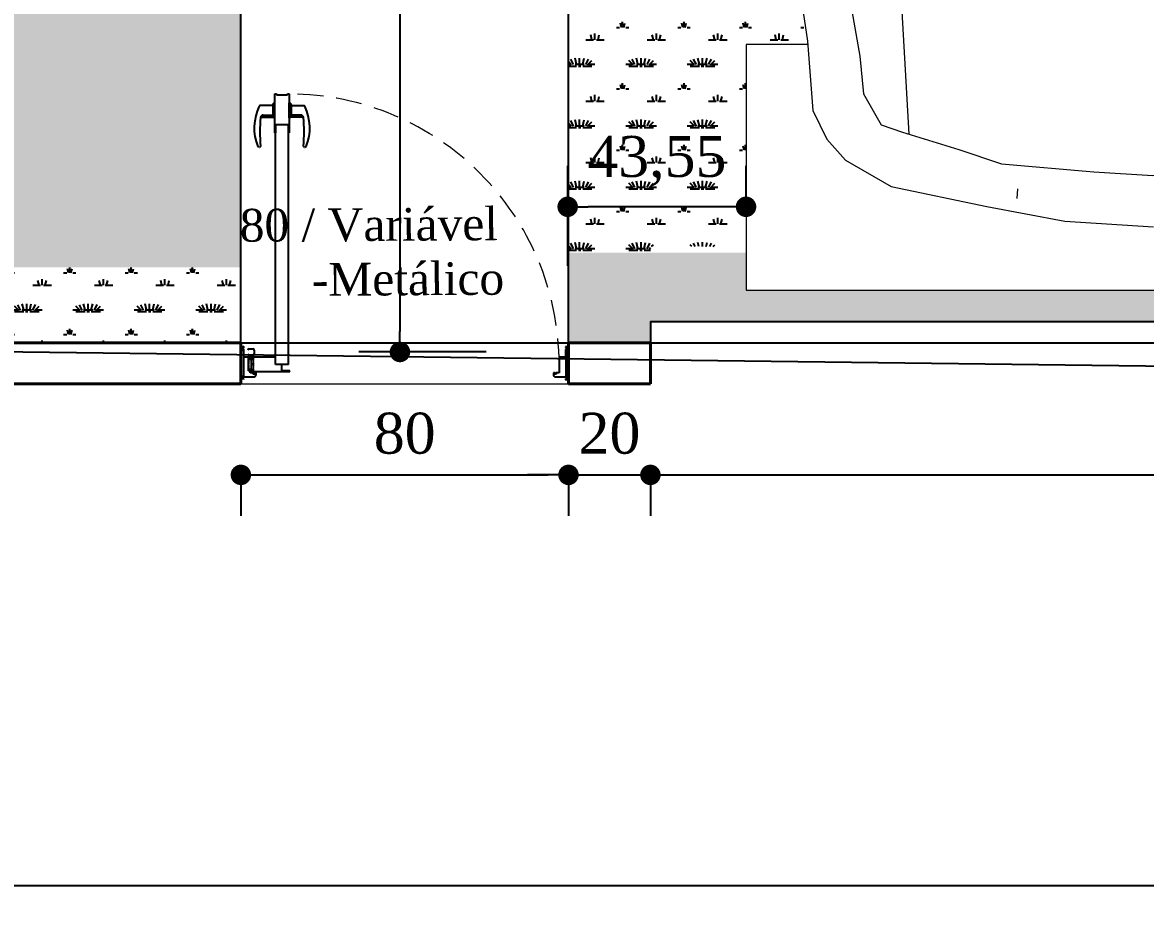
# Model space of a CAD drawing. Header units: centimetres. Extents: x -48696 to 156237, y -5617 to 29024.
# Drawn here: x -45580.6 to -45306.3, y 9700.1 to 9921.1 of the extents above; entities that cross this region are included whole.
import ezdxf

# ---------------------------------------------------------------- set-up
doc = ezdxf.new("R2010")
doc.units = ezdxf.units.CM
doc.linetypes.add('HIDDEN', pattern=[9.525, 6.35, -3.175])
for name, color, linetype in [('ACESSORIOS', 2, 'Continuous'), ('PN010', 1, 'Continuous'), ('Portas-Cotas', 2, 'Continuous')]:
    doc.layers.add(name, color=color, linetype=linetype)
for name, color, linetype, lineweight in [('Parede Corte', 4, 'Continuous', 40), ('Pisos Externos', 15, 'Continuous', 9), ('Portas - Janelas', 2, 'Continuous', 20), ('Projeção Portas', 55, 'HIDDEN', 5), ('Vaga', 184, 'Continuous', 13)]:
    doc.layers.add(name, color=color, linetype=linetype, lineweight=lineweight)
doc.styles.add('Valéria', font='romantic.ttf', dxfattribs={"height": 10})
doc.dimstyles.new('Cota - 50', dxfattribs={"dimtxt": 10, "dimasz": 5, "dimexe": 10, "dimexo": 20, "dimgap": 5, "dimtad": 1, "dimtxsty": 'Valéria', "dimblk": 'DOT', "dimcen": 0, "dimclrd": 12, "dimclre": 12, "dimclrt": 2, "dimazin": 2, "dimtfac": 1, "dimtix": 1, "dimtmove": 0, "dimatfit": 3, "dimldrblk": 'DOT', "dimfxl": 1, "dimarcsym": 0})
pattern_1 = [(360, (-29082.517, -1474.616), (15, 15), [2.25, -0.45, 0.6, -0.45, 2.25, -9]), (360, (-29083.267, -1474.166), (15, 15), [1.5, -1.125, 2.25, -1.125, 1.5, -7.5]), (360, (-29078.017, -1468.166), (15, 15), [1.875, -0.75, 1.875, -10.5]), (360, (-29085.517, -1465.166), (15, 15), [0.75, -1.5, 0.75, -12]), (90, (-29084.017, -1465.166), (-15, 15), [1.35, -13.65]), (90, (-29079.517, -1474.166), (-15, 15), [1.5, -13.5]), (90, (-29075.767, -1468.166), (-15, 15), [1.5, -13.5]), (45, (-29077.567, -1474.316), (9e-15, 15), [1.5, -19.713203]), (135, (-29081.467, -1474.316), (-15, 9e-15), [1.5, -19.713203]), (63.43495, (-29078.0166, -1474.241), (8e-10, 15), [1.5, -32.04102]), (75.963757, (-29078.7666, -1474.166), (5e-10, 15), [1.5, -60.346584]), (75.963757, (-29075.0166, -1468.166), (5e-10, 15), [1.2, -60.646584]), (75.963757, (-29083.7166, -1465.166), (5e-10, 15), [1.05, -60.796584]), (104.036243, (-29080.2666, -1474.166), (-5e-10, 15), [1.5, -60.346584]), (104.036243, (-29076.5166, -1468.166), (-5e-10, 15), [1.2, -60.646584]), (104.036243, (-29084.3166, -1465.166), (-5e-10, 15), [1.05, -60.796584]), (116.56505, (-29081.0166, -1474.241), (-6e-09, 15), [1.5, -32.041002])]

# ---------------------------------------------------------------- blocks, each defined once
blk = doc.blocks.new('Audi A4 Cab dessus')
at = {"color": 0, "linetype": 'Continuous', "flags": 128}
for points in [[(0.841, -0.23), (0.8417, 0.7715), (0.838, 1.7799), (0.8336, 1.8519), (0.8155, 1.9203), (0.7966, 2.0469), (0.7841, 2.2046), (0.7524, 2.2693), (0.7105, 2.3167), (0.6068, 2.377), (0.3901, 2.4221), (0.2129, 2.4556), (0.0121, 2.4683)], [(0.3203, 2.3816), (0.3217, 2.404)], [(0.7584, -0.2673), (0.7669, 0.7224), (0.7321, 1.3788), (0.7164, 1.7697), (0.7075, 1.9136), (0.6778, 2.0813), (0.6697, 2.1669), (0.6293, 2.2367), (0.5811, 2.2532), (0.4536, 2.2926), (0.3571, 2.3256), (0.1476, 2.3432), (0.0137, 2.3517), (-0.1303, 2.3428), (-0.3375, 2.3245), (-0.4383, 2.2905), (-0.5613, 2.2579), (-0.6073, 2.2384), (-0.6562, 2.1743), (-0.6618, 2.085), (-0.6903, 1.9165)], [(0.5992, 1.6874), (0.5666, 2.2577)]]:
    blk.add_lwpolyline(points, dxfattribs=at)
blk = doc.blocks.new('_Dot')
at = {"color": 0, "linetype": 'ByBlock', "lineweight": -2}
blk.add_line((-0.5, 0), (-1, 0), dxfattribs=at)
at = {"color": 0, "linetype": 'ByBlock', "const_width": 0.5}
blk.add_lwpolyline([(-0.25, 0, 1), (0.25, 0, 1)], format="xyb", close=True, dxfattribs=at)
blk = doc.blocks.new('*D1686')
at = {"color": 12, "lineweight": -2, "transparency": 16777216}
for p, q in [((-45756.63, 9812.75), (-45756.63, 9700.14)), ((-43725.63, 9812.75), (-43725.63, 9700.14)), ((-45751.63, 9710.14), (-43730.63, 9710.14))]:
    blk.add_line(p, q, dxfattribs=at)
at = {"layer": 'Defpoints', "color": 0, "transparency": 16777216}
for p in [(-45756.63, 9832.75), (-43725.63, 9832.75), (-43725.63, 9710.14)]:
    blk.add_point(p, dxfattribs=at)
at = {"color": 12, "lineweight": -2, "transparency": 16777216, "xscale": 5, "yscale": 5, "zscale": 5, "rotation": 180}
blk.add_blockref('_Dot', (-45756.63, 9710.14), dxfattribs=at)
at = {"color": 12, "lineweight": -2, "transparency": 16777216, "xscale": 5, "yscale": 5, "zscale": 5}
blk.add_blockref('_Dot', (-43725.63, 9710.14), dxfattribs=at)
at = {"color": 2, "transparency": 16777216, "insert": (-44741.13, 9720.25), "char_height": 10, "attachment_point": 5, "style": 'Valéria'}
blk.add_mtext('2031', dxfattribs=at)
blk = doc.blocks.new('*D1763')
at = {"color": 12, "lineweight": -2, "transparency": 16777216}
for p, q in [((-45527.22, 9812.78), (-45527.22, 9800.51)), ((-45447.22, 9812.81), (-45447.22, 9800.51)), ((-45522.22, 9810.51), (-45452.22, 9810.51))]:
    blk.add_line(p, q, dxfattribs=at)
at = {"layer": 'Defpoints', "color": 0, "transparency": 16777216}
for p in [(-45527.22, 9832.78), (-45447.22, 9832.81), (-45447.22, 9810.51)]:
    blk.add_point(p, dxfattribs=at)
at = {"color": 12, "lineweight": -2, "transparency": 16777216, "xscale": 5, "yscale": 5, "zscale": 5, "rotation": 180}
blk.add_blockref('_Dot', (-45527.22, 9810.51), dxfattribs=at)
at = {"color": 12, "lineweight": -2, "transparency": 16777216, "xscale": 5, "yscale": 5, "zscale": 5}
blk.add_blockref('_Dot', (-45447.22, 9810.51), dxfattribs=at)
at = {"color": 2, "transparency": 16777216, "insert": (-45487.22, 9820.62), "char_height": 10, "attachment_point": 5, "style": 'Valéria'}
blk.add_mtext('80', dxfattribs=at)
blk = doc.blocks.new('*D1764')
at = {"color": 12, "lineweight": -2, "transparency": 16777216}
for p, q in [((-45447.22, 9812.81), (-45447.22, 9800.51)), ((-45427.22, 9812.8), (-45427.22, 9800.51)), ((-45452.22, 9810.51), (-45457.22, 9810.51)), ((-45447.22, 9810.51), (-45427.22, 9810.51)), ((-45422.22, 9810.51), (-45417.22, 9810.51))]:
    blk.add_line(p, q, dxfattribs=at)
at = {"layer": 'Defpoints', "color": 0, "transparency": 16777216}
for p in [(-45447.22, 9832.81), (-45427.22, 9832.8), (-45427.22, 9810.51)]:
    blk.add_point(p, dxfattribs=at)
at = {"color": 12, "lineweight": -2, "transparency": 16777216, "xscale": 5, "yscale": 5, "zscale": 5}
blk.add_blockref('_Dot', (-45447.22, 9810.51), dxfattribs=at)
at = {"color": 12, "lineweight": -2, "transparency": 16777216, "xscale": 5, "yscale": 5, "zscale": 5, "rotation": 180}
blk.add_blockref('_Dot', (-45427.22, 9810.51), dxfattribs=at)
at = {"color": 2, "transparency": 16777216, "insert": (-45437.22, 9820.62), "char_height": 10, "attachment_point": 5, "style": 'Valéria'}
blk.add_mtext('20', dxfattribs=at)
blk = doc.blocks.new('*D1765')
at = {"color": 12, "lineweight": -2, "transparency": 16777216}
for p, q in [((-45427.22, 9812.8), (-45427.22, 9800.51)), ((-44967.22, 9812.9), (-44967.22, 9800.51)), ((-45422.22, 9810.51), (-44972.22, 9810.51))]:
    blk.add_line(p, q, dxfattribs=at)
at = {"layer": 'Defpoints', "color": 0, "transparency": 16777216}
for p in [(-45427.22, 9832.8), (-44967.22, 9832.9), (-44967.22, 9810.51)]:
    blk.add_point(p, dxfattribs=at)
at = {"color": 12, "lineweight": -2, "transparency": 16777216, "xscale": 5, "yscale": 5, "zscale": 5, "rotation": 180}
blk.add_blockref('_Dot', (-45427.22, 9810.51), dxfattribs=at)
at = {"color": 12, "lineweight": -2, "transparency": 16777216, "xscale": 5, "yscale": 5, "zscale": 5}
blk.add_blockref('_Dot', (-44967.22, 9810.51), dxfattribs=at)
at = {"color": 2, "transparency": 16777216, "insert": (-45197.22, 9820.66), "char_height": 10, "attachment_point": 5, "style": 'Valéria'}
blk.add_mtext('460', dxfattribs=at)
blk = doc.blocks.new('*D1884')
at = {"color": 12, "lineweight": -2, "transparency": 16777216}
for p, q in [((-45447.42, 9861.59), (-45447.42, 9886.02)), ((-45403.87, 9875.66), (-45403.87, 9886.02)), ((-45408.87, 9876.02), (-45442.42, 9876.02))]:
    blk.add_line(p, q, dxfattribs=at)
at = {"layer": 'Defpoints', "color": 0, "transparency": 16777216}
for p in [(-45447.42, 9876.02), (-45403.87, 9855.66), (-45447.42, 9841.59)]:
    blk.add_point(p, dxfattribs=at)
at = {"color": 12, "lineweight": -2, "transparency": 16777216, "xscale": 5, "yscale": 5, "zscale": 5, "rotation": 180}
blk.add_blockref('_Dot', (-45447.42, 9876.02), dxfattribs=at)
at = {"color": 12, "lineweight": -2, "transparency": 16777216, "xscale": 5, "yscale": 5, "zscale": 5}
blk.add_blockref('_Dot', (-45403.87, 9876.02), dxfattribs=at)
at = {"color": 2, "transparency": 16777216, "insert": (-45425.64, 9887.16), "char_height": 10, "attachment_point": 5, "style": 'Valéria'}
blk.add_mtext('43,55', dxfattribs=at)
blk = doc.blocks.new('*D1885')
at = {"color": 12, "lineweight": -2, "transparency": 16777216}
for p, q in [((-45423.58, 10116.08), (-45498.38, 10116.08)), ((-45488.38, 10111.08), (-45488.38, 9845.54)), ((-45467.32, 9840.54), (-45498.38, 9840.54))]:
    blk.add_line(p, q, dxfattribs=at)
at = {"layer": 'Defpoints', "color": 0, "transparency": 16777216}
for p in [(-45403.58, 10116.08), (-45488.38, 9840.54), (-45447.32, 9840.54)]:
    blk.add_point(p, dxfattribs=at)
at = {"color": 12, "lineweight": -2, "transparency": 16777216, "xscale": 5, "yscale": 5, "zscale": 5}
for p, rotation in [((-45488.38, 10116.08), 90), ((-45488.38, 9840.54), 270)]:
    blk.add_blockref('_Dot', p, dxfattribs=dict(at, rotation=rotation))
at = {"color": 2, "transparency": 16777216, "insert": (-45499.53, 9978.31), "char_height": 10, "attachment_point": 5, "rotation": 90, "style": 'Valéria'}
blk.add_mtext('275,53', dxfattribs=at)

msp = doc.modelspace()

# ---------------------------------------------------------------- hatches: boundary and pattern name
h = msp.add_hatch()
h.set_pattern_fill('GRASS2', color=74, scale=15, pattern_type=2)
h.set_pattern_definition(pattern_1)
edge = h.paths.add_edge_path()
edge.add_line((-45483.54721, 10116.1397), (-45752.28468, 10116.29644))
edge.add_line((-45752.28468, 10116.29644), (-45752.43348, 9861.1637))
edge.add_line((-45752.43348, 9861.1637), (-45527.17507, 9861.24207))
edge.add_line((-45527.17507, 9861.24207), (-45527.17507, 10029.21786))
edge.add_line((-45527.17507, 10029.21786), (-45483.54413, 10116.1397))
h = msp.add_hatch()
h.set_pattern_fill('GRASS2', color=74, scale=15, pattern_type=2)
h.set_pattern_definition(pattern_1)
h.paths.add_polyline_path([(-45403.57639, 10116.07556), (-45447.17507, 10029.21786), (-45447.17507, 9861.24207), (-45427.17509, 9861.24207), (-45427.17509, 9866.33305), (-45403.86635, 9866.33305), (-45403.86635, 9915.66385), (-45388.82667, 9915.66385), (-45390.25963, 9925.66385), (-45403.86635, 9925.66385), (-45403.86635, 9985.66385), (-45393.50787, 9985.66385), (-45393.54316, 9995.29355), (-45403.86635, 9995.29355), (-45403.86635, 10055.29355), (-45393.76313, 10055.33057), (-45393.76313, 10065.29355), (-45403.52436, 10065.29355)])
h = msp.add_hatch()
h.set_pattern_fill('GRASS2', color=74, scale=15, pattern_type=2)
h.set_pattern_definition(pattern_1)
h.paths.add_polyline_path([(-45427.2276, 9864.84152), (-45403.69673, 9864.84152), (-45403.69673, 9847.90425), (-45427.2276, 9847.90425)])
h.paths.add_polyline_path([(-45447.20962, 9842.81327), (-45427.2276, 9842.81327), (-45427.2276, 9864.84152), (-45447.20962, 9864.84152)])
h.paths.add_polyline_path([(-45403.69673, 9847.90425), (-44971.28386, 9847.90425), (-44971.28386, 9855.66385), (-45403.69673, 9855.66385)])
h.paths.add_polyline_path([(-44971.28386, 9847.90425), (-44957.17268, 9847.90425), (-44957.17268, 9865.22034), (-44971.28386, 9865.22034)])
h = msp.add_hatch()
h.set_pattern_fill('GRASS2', color=74, scale=15, pattern_type=2)
h.set_pattern_definition(pattern_1)
h.paths.add_polyline_path([(-45527.20962, 9842.81327), (-45752.43219, 9842.81327), (-45752.43219, 9863.37175), (-45527.20962, 9863.37175)])

# ---------------------------------------------------------------- linework, layer by layer
for p, q in [((-45527.20962, 9842.81327), (-45527.20962, 10010.78907)), ((-45447.20962, 9842.81327), (-45447.20962, 10010.78907)), ((-44967.21533, 9832.89636), (-45762.44423, 9842.73491))]:
    msp.add_line(p, q)
at = {"color": 1}
for p, q in [((-45518.93547, 9894.13229), (-45518.93547, 9903.59229)), ((-45518.93547, 9903.59229), (-45518.54261, 9903.59229)), ((-45518.54261, 9903.59229), (-45518.54261, 9903.39229)), ((-45518.54261, 9903.39229), (-45518.17547, 9903.39229)), ((-45518.17547, 9903.39229), (-45518.14547, 9903.36229)), ((-45518.14547, 9903.36229), (-45518.11547, 9903.39229)), ((-45518.11547, 9903.39229), (-45518.08547, 9903.36229)), ((-45518.08547, 9903.36229), (-45518.05547, 9903.39229)), ((-45518.05547, 9903.39229), (-45518.02547, 9903.36229)), ((-45518.02547, 9903.36229), (-45517.99547, 9903.39229)), ((-45517.99547, 9903.39229), (-45517.96547, 9903.36229)), ((-45517.96547, 9903.36229), (-45517.93547, 9903.39229)), ((-45517.93547, 9903.39229), (-45517.90547, 9903.36229)), ((-45517.90547, 9903.36229), (-45517.87547, 9903.39229)), ((-45517.87547, 9903.39229), (-45517.84547, 9903.36229)), ((-45517.84547, 9903.36229), (-45517.81547, 9903.39229)), ((-45517.81547, 9903.39229), (-45517.78547, 9903.36229)), ((-45517.78547, 9903.36229), (-45517.75547, 9903.39229)), ((-45517.75547, 9903.39229), (-45517.72547, 9903.36229)), ((-45517.72547, 9903.36229), (-45517.69547, 9903.39229)), ((-45517.69547, 9903.39229), (-45517.66547, 9903.36229)), ((-45517.66547, 9903.36229), (-45517.63547, 9903.39229)), ((-45517.63547, 9903.39229), (-45517.60547, 9903.36229)), ((-45517.60547, 9903.36229), (-45517.57547, 9903.39229)), ((-45517.57547, 9903.39229), (-45517.54547, 9903.36229)), ((-45517.54547, 9903.36229), (-45517.51547, 9903.39229)), ((-45517.51547, 9903.39229), (-45517.48547, 9903.36229)), ((-45517.48547, 9903.36229), (-45517.45547, 9903.39229)), ((-45517.45547, 9903.39229), (-45516.91547, 9903.39229)), ((-45516.91547, 9903.39229), (-45516.88547, 9903.36229)), ((-45516.88547, 9903.36229), (-45516.85547, 9903.39229)), ((-45516.85547, 9903.39229), (-45516.82547, 9903.36229)), ((-45516.82547, 9903.36229), (-45516.79547, 9903.39229)), ((-45516.79547, 9903.39229), (-45516.76547, 9903.36229)), ((-45516.76547, 9903.36229), (-45516.73547, 9903.39229)), ((-45516.73547, 9903.39229), (-45516.70547, 9903.36229)), ((-45516.70547, 9903.36229), (-45516.67547, 9903.39229)), ((-45516.67547, 9903.39229), (-45516.64547, 9903.36229)), ((-45516.64547, 9903.36229), (-45516.61547, 9903.39229)), ((-45516.61547, 9903.39229), (-45516.58547, 9903.36229)), ((-45516.58547, 9903.36229), (-45516.55547, 9903.39229)), ((-45516.55547, 9903.39229), (-45516.52547, 9903.36229)), ((-45516.52547, 9903.36229), (-45516.49547, 9903.39229)), ((-45516.49547, 9903.39229), (-45516.46547, 9903.36229)), ((-45516.46547, 9903.36229), (-45516.43547, 9903.39229)), ((-45516.43547, 9903.39229), (-45516.40547, 9903.36229)), ((-45516.40547, 9903.36229), (-45516.37547, 9903.39229)), ((-45516.37547, 9903.39229), (-45516.34547, 9903.36229)), ((-45516.34547, 9903.36229), (-45516.31547, 9903.39229)), ((-45516.31547, 9903.39229), (-45516.28547, 9903.36229)), ((-45516.28547, 9903.36229), (-45516.25547, 9903.39229)), ((-45516.25547, 9903.39229), (-45516.22547, 9903.36229)), ((-45516.22547, 9903.36229), (-45516.19547, 9903.39229)), ((-45516.19547, 9903.39229), (-45515.82833, 9903.39229)), ((-45515.82833, 9903.39229), (-45515.82833, 9903.59229)), ((-45515.82833, 9903.59229), (-45515.43547, 9903.59229)), ((-45515.43547, 9903.59229), (-45515.43547, 9894.13229)), ((-45519.43547, 9900.74229), (-45522.50323, 9900.74229)), ((-45519.43547, 9900.99229), (-45519.43547, 9898.44229)), ((-45519.32547, 9901.09229), (-45519.33547, 9901.09229)), ((-45518.93547, 9897.78229), (-45518.93547, 9901.40229)), ((-45515.43547, 9897.78229), (-45515.43547, 9901.40229)), ((-45514.93547, 9900.99229), (-45514.93547, 9898.44229)), ((-45514.93547, 9900.74229), (-45511.86771, 9900.74229)), ((-45521.77041, 9898.44229), (-45519.43547, 9898.44229)), ((-45519.43547, 9898.44229), (-45519.43547, 9898.19229)), ((-45519.33547, 9898.09229), (-45519.32547, 9898.09229)), ((-45512.60053, 9898.44229), (-45514.93547, 9898.44229)), ((-45514.93547, 9898.44229), (-45514.93547, 9898.19229)), ((-45515.58547, 9896.08229), (-45518.78547, 9896.08229)), ((-45518.78547, 9896.08229), (-45518.78547, 9894.13229)), ((-45518.77693, 9837.5125), (-45518.77693, 9896.08229)), ((-45515.59547, 9837.5125), (-45515.59547, 9896.08229)), ((-45515.58547, 9894.13229), (-45515.58547, 9896.08229)), ((-45518.78547, 9894.13229), (-45518.93547, 9894.13229)), ((-45515.43547, 9894.13229), (-45515.58547, 9894.13229)), ((-45527.21547, 9841.7925), (-45527.21547, 9840.5625)), ((-45526.51547, 9841.7925), (-45527.21547, 9841.7925)), ((-45527.16547, 9840.5125), (-45527.11547, 9840.5125)), ((-45527.11547, 9840.5125), (-45527.11548, 9840.5125)), ((-45527.06547, 9841.5925), (-45527.06548, 9841.5925)), ((-45527.06548, 9841.1925), (-45527.06547, 9841.1925)), ((-45527.06548, 9840.5625), (-45527.06547, 9840.5625)), ((-45527.06547, 9841.1925), (-45527.06547, 9841.5925)), ((-45527.06547, 9840.5625), (-45527.06547, 9840.9925)), ((-45527.06547, 9840.9925), (-45526.66547, 9840.9925)), ((-45527.01548, 9841.6425), (-45527.01547, 9841.6425)), ((-45527.01547, 9841.1425), (-45527.01548, 9841.1425)), ((-45527.01547, 9841.6425), (-45526.60207, 9841.6425)), ((-45526.60207, 9841.1425), (-45527.01547, 9841.1425)), ((-45526.66547, 9840.9925), (-45526.66548, 9840.9925)), ((-45526.61548, 9840.9425), (-45526.61547, 9840.9425)), ((-45526.61547, 9840.9425), (-45526.61547, 9834.5925)), ((-45526.60207, 9841.6425), (-45526.55207, 9841.5925)), ((-45526.55207, 9841.1925), (-45526.60207, 9841.1425)), ((-45526.55207, 9841.5925), (-45526.46547, 9841.6425)), ((-45526.46547, 9841.1425), (-45526.55207, 9841.1925)), ((-45526.46547, 9841.7425), (-45526.46548, 9841.7425)), ((-45526.46547, 9841.6425), (-45526.46547, 9841.7425)), ((-45526.46547, 9839.2625), (-45526.46547, 9841.1425)), ((-45525.20547, 9841.28879, 19), (-45524.30547, 9841.28879, 19)), ((-45525.09047, 9839.78879, 19), (-45525.20547, 9839.78879, 19)), ((-45524.30547, 9839.78879, 19), (-45524.42047, 9839.78879, 19)), ((-45524.00547, 9840.98879, 19), (-45524.00547, 9840.08879, 19)), ((-45447.96549, 9841.7925), (-45447.96549, 9841.6425)), ((-45447.21549, 9841.7925), (-45447.96549, 9841.7925)), ((-45447.96549, 9841.6425), (-45447.87889, 9841.5925)), ((-45447.87889, 9841.1925), (-45447.96549, 9841.1425)), ((-45447.96549, 9841.1425), (-45447.96549, 9839.2625)), ((-45447.87889, 9841.5925), (-45447.82889, 9841.6425)), ((-45447.82889, 9841.1425), (-45447.87889, 9841.1925)), ((-45447.82889, 9841.6425), (-45447.41549, 9841.6425)), ((-45447.41549, 9841.1425), (-45447.82889, 9841.1425)), ((-45447.81549, 9834.5925), (-45447.81547, 9840.9925)), ((-45447.81547, 9840.9925), (-45447.36549, 9840.9925)), ((-45447.36548, 9841.5925), (-45447.36549, 9841.1925)), ((-45447.36549, 9840.9925), (-45447.36549, 9840.5425)), ((-45447.31549, 9840.4925), (-45447.26549, 9840.4925)), ((-45524.91547, 9839.2625), (-45526.46547, 9839.2625)), ((-45525.35547, 9838.4725), (-45525.32547, 9838.5025)), ((-45525.32547, 9838.4425), (-45525.35547, 9838.4725)), ((-45525.35547, 9838.4125), (-45525.32547, 9838.4425)), ((-45525.32547, 9838.3825), (-45525.35547, 9838.4125)), ((-45525.35547, 9838.3525), (-45525.32547, 9838.3825)), ((-45525.32547, 9838.3225), (-45525.35547, 9838.3525)), ((-45525.35547, 9838.2925), (-45525.32547, 9838.3225)), ((-45525.32547, 9838.2625), (-45525.35547, 9838.2925)), ((-45525.35547, 9838.2325), (-45525.32547, 9838.2625)), ((-45525.32547, 9838.2025), (-45525.35547, 9838.2325)), ((-45525.35547, 9838.1725), (-45525.32547, 9838.2025)), ((-45525.32547, 9838.1425), (-45525.35547, 9838.1725)), ((-45525.35547, 9838.1125), (-45525.32547, 9838.1425)), ((-45525.32547, 9838.0825), (-45525.35547, 9838.1125)), ((-45525.35547, 9838.0525), (-45525.32547, 9838.0825)), ((-45525.32547, 9838.0225), (-45525.35547, 9838.0525)), ((-45525.35547, 9837.9925), (-45525.32547, 9838.0225)), ((-45525.32547, 9837.9625), (-45525.35547, 9837.9925)), ((-45525.35547, 9837.9325), (-45525.32547, 9837.9625)), ((-45525.32547, 9837.9025), (-45525.35547, 9837.9325)), ((-45525.35547, 9837.8725), (-45525.32547, 9837.9025)), ((-45525.32547, 9837.8425), (-45525.35547, 9837.8725)), ((-45525.35547, 9837.8125), (-45525.32547, 9837.8425)), ((-45525.32547, 9837.7825), (-45525.35547, 9837.8125)), ((-45525.35547, 9837.5125), (-45525.32547, 9837.5425)), ((-45525.32547, 9837.4825), (-45525.35547, 9837.5125)), ((-45525.35547, 9837.2125), (-45525.32547, 9837.2425)), ((-45525.32547, 9837.1825), (-45525.35547, 9837.2125)), ((-45525.35547, 9837.1525), (-45525.32547, 9837.1825)), ((-45525.32547, 9837.1225), (-45525.35547, 9837.1525)), ((-45525.35547, 9837.0925), (-45525.32547, 9837.1225)), ((-45525.32547, 9837.0625), (-45525.35547, 9837.0925)), ((-45525.35547, 9837.0325), (-45525.32547, 9837.0625)), ((-45525.32547, 9837.0025), (-45525.35547, 9837.0325)), ((-45525.35547, 9836.9725), (-45525.32547, 9837.0025)), ((-45525.32547, 9836.9425), (-45525.35547, 9836.9725)), ((-45525.35547, 9836.9125), (-45525.32547, 9836.9425)), ((-45525.32547, 9836.8825), (-45525.35547, 9836.9125)), ((-45525.32547, 9838.5025), (-45525.32547, 9839.1125)), ((-45525.32547, 9839.1125), (-45525.08547, 9839.1125)), ((-45525.32547, 9837.5425), (-45525.32547, 9837.7825)), ((-45525.32547, 9837.2425), (-45525.32547, 9837.4825)), ((-45525.30047, 9838.49079, 19), (-45525.30047, 9839.04079, 19)), ((-45525.25047, 9838.44079, 19), (-45525.30047, 9838.49079, 19)), ((-45525.25047, 9839.09079, 19), (-45525.14047, 9839.09079, 19)), ((-45525.25047, 9838.11579, 19), (-45525.25047, 9838.44079, 19)), ((-45525.20047, 9838.06579, 19), (-45525.25047, 9838.11579, 19)), ((-45525.25047, 9838.01579, 19), (-45525.20047, 9838.06579, 19)), ((-45525.25047, 9837.65508, 19), (-45525.25047, 9838.01579, 19)), ((-45525.25047, 9837.01579, 19), (-45525.25047, 9837.36991, 19)), ((-45525.20047, 9836.96579, 19), (-45525.25047, 9837.01579, 19)), ((-45525.25047, 9836.91579, 19), (-45525.20047, 9836.96579, 19)), ((-45525.25047, 9836.59079, 19), (-45525.25047, 9836.91579, 19)), ((-45525.09047, 9839.04079, 19), (-45525.09047, 9838.81579, 19)), ((-45525.08547, 9838.8425), (-45525.08548, 9838.8425)), ((-45525.08547, 9839.1125), (-45525.08547, 9838.8425)), ((-45525.03816, 9838.81801), (-45525.03815, 9838.818)), ((-45525.03815, 9838.818), (-45524.91547, 9838.90714)), ((-45525.01251, 9838.77434, 19), (-45524.89047, 9838.85666, 19)), ((-45524.91547, 9838.90714), (-45524.91547, 9839.2625)), ((-45524.89047, 9838.85666, 19), (-45524.89047, 9839.58879, 19)), ((-45524.62047, 9838.76579, 19), (-45524.67047, 9838.71579, 19)), ((-45524.67047, 9838.71579, 19), (-45524.67047, 9836.31579, 19)), ((-45524.62047, 9839.58879, 19), (-45524.62047, 9838.76579, 19)), ((-45524.59547, 9839.2625), (-45524.59547, 9838.86964)), ((-45518.77693, 9839.2625), (-45524.59547, 9839.2625)), ((-45524.59547, 9838.86964), (-45524.50343, 9838.82105)), ((-45524.42547, 9838.8625), (-45524.42547, 9839.1125)), ((-45524.42547, 9839.1125), (-45524.18547, 9839.1125)), ((-45524.18547, 9839.1125), (-45524.18547, 9838.5025)), ((-45524.18547, 9838.5025), (-45524.15547, 9838.4725)), ((-45524.15547, 9838.4725), (-45524.18547, 9838.4425)), ((-45524.18547, 9838.4425), (-45524.15547, 9838.4125)), ((-45524.15547, 9838.4125), (-45524.18547, 9838.3825)), ((-45524.18547, 9838.3825), (-45524.15547, 9838.3525)), ((-45524.15547, 9838.3525), (-45524.18547, 9838.3225)), ((-45524.18547, 9838.3225), (-45524.15547, 9838.2925)), ((-45524.15547, 9838.2925), (-45524.18547, 9838.2625)), ((-45524.18547, 9838.2625), (-45524.15547, 9838.2325)), ((-45524.15547, 9838.2325), (-45524.18547, 9838.2025)), ((-45524.18547, 9838.2025), (-45524.15547, 9838.1725)), ((-45524.15547, 9838.1725), (-45524.18547, 9838.1425)), ((-45524.18547, 9838.1425), (-45524.15547, 9838.1125)), ((-45524.15547, 9838.1125), (-45524.18547, 9838.0825)), ((-45524.18547, 9838.0825), (-45524.15547, 9838.0525)), ((-45524.15547, 9838.0525), (-45524.18547, 9838.0225)), ((-45524.18547, 9838.0225), (-45524.15547, 9837.9925)), ((-45524.15547, 9837.9925), (-45524.18547, 9837.9625)), ((-45524.18547, 9837.9625), (-45524.15547, 9837.9325)), ((-45524.15547, 9837.9325), (-45524.18547, 9837.9025)), ((-45524.18547, 9837.9025), (-45524.15547, 9837.8725)), ((-45524.15547, 9837.8725), (-45524.18547, 9837.8425)), ((-45524.18547, 9837.8425), (-45524.15547, 9837.8125)), ((-45524.15547, 9837.8125), (-45524.18547, 9837.7825)), ((-45524.18547, 9837.7825), (-45524.18547, 9837.5425)), ((-45524.18547, 9837.5425), (-45524.15547, 9837.5125)), ((-45524.15547, 9837.5125), (-45524.18547, 9837.4825)), ((-45524.18547, 9837.4825), (-45524.18547, 9837.2425)), ((-45524.18547, 9837.2425), (-45524.15547, 9837.2125)), ((-45524.15547, 9837.2125), (-45524.18547, 9837.1825)), ((-45524.18547, 9837.1825), (-45524.15547, 9837.1525)), ((-45524.15547, 9837.1525), (-45524.18547, 9837.1225)), ((-45524.18547, 9837.1225), (-45524.15547, 9837.0925)), ((-45524.15547, 9837.0925), (-45524.18547, 9837.0625)), ((-45524.18547, 9837.0625), (-45524.15547, 9837.0325)), ((-45524.15547, 9837.0325), (-45524.18547, 9837.0025)), ((-45524.18547, 9837.0025), (-45524.15547, 9836.9725)), ((-45524.15547, 9836.9725), (-45524.18547, 9836.9425)), ((-45524.18547, 9836.9425), (-45524.15547, 9836.9125)), ((-45524.15547, 9836.9125), (-45524.18547, 9836.8825)), ((-45515.58547, 9837.5125), (-45518.77693, 9837.5125)), ((-45517.18547, 9835.9125), (-45517.18547, 9837.5125)), ((-45447.96549, 9839.2625), (-45449.51549, 9839.2625)), ((-45449.51549, 9839.2625), (-45449.51549, 9835.4625)), ((-45527.21547, 9835.0225), (-45527.21548, 9833.7925)), ((-45527.11547, 9835.0725), (-45527.16547, 9835.0725)), ((-45527.11548, 9835.0725), (-45527.11547, 9835.0725)), ((-45527.06547, 9835.0225), (-45527.06548, 9835.0225)), ((-45527.06547, 9834.3925), (-45527.06548, 9834.3925)), ((-45527.06547, 9834.5925), (-45527.06547, 9835.0225)), ((-45526.61547, 9834.5925), (-45527.06547, 9834.5925)), ((-45527.06547, 9833.9925), (-45527.06547, 9834.3925)), ((-45527.01548, 9834.4425), (-45527.01547, 9834.4425)), ((-45527.01547, 9834.4425), (-45526.60207, 9834.4425)), ((-45526.60207, 9834.4425), (-45526.55207, 9834.3925)), ((-45526.55207, 9834.3925), (-45526.46547, 9834.4425)), ((-45526.46547, 9834.4425), (-45524.03547, 9834.4425)), ((-45525.35547, 9836.8525), (-45525.32547, 9836.8825)), ((-45525.32547, 9836.8225), (-45525.35547, 9836.8525)), ((-45525.35547, 9836.7925), (-45525.32547, 9836.8225)), ((-45525.32547, 9836.7625), (-45525.35547, 9836.7925)), ((-45525.35547, 9836.7325), (-45525.32547, 9836.7625)), ((-45525.32547, 9836.7025), (-45525.35547, 9836.7325)), ((-45525.35547, 9836.6725), (-45525.32547, 9836.7025)), ((-45525.32547, 9836.6425), (-45525.35547, 9836.6725)), ((-45525.35547, 9836.6125), (-45525.32547, 9836.6425)), ((-45525.32547, 9836.5825), (-45525.35547, 9836.6125)), ((-45525.35547, 9836.5525), (-45525.32547, 9836.5825)), ((-45525.32547, 9836.5225), (-45525.35547, 9836.5525)), ((-45525.32547, 9835.9125), (-45525.32547, 9836.5225)), ((-45525.08547, 9835.9125), (-45525.32547, 9835.9125)), ((-45525.30047, 9836.54079, 19), (-45525.25047, 9836.59079, 19)), ((-45525.30047, 9835.99079, 19), (-45525.30047, 9836.54079, 19)), ((-45525.14047, 9835.94079, 19), (-45525.25047, 9835.94079, 19)), ((-45525.09047, 9836.21579, 19), (-45525.09047, 9835.99079, 19)), ((-45525.08548, 9836.1825), (-45525.08547, 9836.1825)), ((-45525.08547, 9836.1825), (-45525.08547, 9835.9125)), ((-45525.03869, 9836.20737), (-45525.0387, 9836.20738)), ((-45524.91547, 9836.12426), (-45525.03869, 9836.20737)), ((-45524.89047, 9836.17493, 19), (-45525.01251, 9836.25724, 19)), ((-45524.91547, 9835.4625), (-45524.91547, 9836.12426)), ((-45524.14047, 9835.4625), (-45524.91547, 9835.4625)), ((-45524.89047, 9835.86579, 19), (-45524.89047, 9836.17493, 19)), ((-45524.62047, 9836.01508, 19), (-45524.80512, 9835.83044, 19)), ((-45524.67047, 9836.31579, 19), (-45524.62047, 9836.26579, 19)), ((-45524.62047, 9836.26579, 19), (-45524.62047, 9836.01508, 19)), ((-45524.50343, 9836.20395), (-45524.59547, 9836.15536)), ((-45524.59547, 9836.15536), (-45524.59547, 9835.7625)), ((-45524.59547, 9835.7625), (-45515.23547, 9835.7625)), ((-45524.42547, 9835.9125), (-45524.42547, 9836.1625)), ((-45524.18547, 9835.9125), (-45524.42547, 9835.9125)), ((-45524.21547, 9835.1125), (-45524.21547, 9835.3625)), ((-45524.21547, 9835.3625), (-45524.09047, 9835.3625)), ((-45523.66547, 9835.1125), (-45524.21547, 9835.1125)), ((-45524.18547, 9836.8825), (-45524.15547, 9836.8525)), ((-45524.15547, 9836.8525), (-45524.18547, 9836.8225)), ((-45524.18547, 9836.8225), (-45524.15547, 9836.7925)), ((-45524.15547, 9836.7925), (-45524.18547, 9836.7625)), ((-45524.18547, 9836.7625), (-45524.15547, 9836.7325)), ((-45524.15547, 9836.7325), (-45524.18547, 9836.7025)), ((-45524.18547, 9836.7025), (-45524.15547, 9836.6725)), ((-45524.15547, 9836.6725), (-45524.18547, 9836.6425)), ((-45524.18547, 9836.6425), (-45524.15547, 9836.6125)), ((-45524.15547, 9836.6125), (-45524.18547, 9836.5825)), ((-45524.18547, 9836.5825), (-45524.15547, 9836.5525)), ((-45524.15547, 9836.5525), (-45524.18547, 9836.5225)), ((-45524.18547, 9836.5225), (-45524.18547, 9835.9125)), ((-45524.14048, 9835.4625), (-45524.14047, 9835.4625)), ((-45524.09047, 9835.4125), (-45524.09048, 9835.4125)), ((-45524.09047, 9835.3625), (-45524.09047, 9835.4125)), ((-45524.03547, 9834.4425), (-45524.03548, 9834.4425)), ((-45523.79048, 9835.4125), (-45523.79047, 9835.4125)), ((-45523.79047, 9835.4125), (-45523.79047, 9835.3625)), ((-45523.79047, 9835.3625), (-45523.66547, 9835.3625)), ((-45523.74047, 9835.4625), (-45523.74048, 9835.4625)), ((-45523.51547, 9835.4625), (-45523.74047, 9835.4625)), ((-45523.66547, 9835.3625), (-45523.66547, 9835.1125)), ((-45523.51548, 9834.9625), (-45523.51547, 9834.9625)), ((-45523.51547, 9834.9625), (-45523.51547, 9835.4625)), ((-45515.23547, 9835.9125), (-45517.18547, 9835.9125)), ((-45515.23547, 9835.7625), (-45515.23547, 9835.9125)), ((-45450.69048, 9835.4625), (-45450.91549, 9835.4625)), ((-45450.91549, 9835.4625), (-45450.91549, 9834.9625)), ((-45450.76549, 9835.1125), (-45450.76549, 9835.3625)), ((-45450.76549, 9835.3625), (-45450.64049, 9835.3625)), ((-45450.21549, 9835.1125), (-45450.76549, 9835.1125)), ((-45450.64049, 9835.3625), (-45450.64048, 9835.4125)), ((-45450.39548, 9834.4425), (-45447.96549, 9834.4425)), ((-45450.34048, 9835.4125), (-45450.34049, 9835.3625)), ((-45450.34049, 9835.3625), (-45450.21549, 9835.3625)), ((-45449.51549, 9835.4625), (-45450.29049, 9835.4625)), ((-45450.21549, 9835.3625), (-45450.21549, 9835.1125)), ((-45447.96549, 9834.4425), (-45447.87889, 9834.3925)), ((-45447.87889, 9834.3925), (-45447.82889, 9834.4425)), ((-45447.82889, 9834.4425), (-45447.41549, 9834.4425)), ((-45447.36549, 9834.5925), (-45447.81549, 9834.5925)), ((-45447.36549, 9835.0225), (-45447.36549, 9834.5925)), ((-45447.36548, 9834.3925), (-45447.36548, 9833.9925)), ((-45447.26546, 9835.0725), (-45447.31549, 9835.0725)), ((-45527.06548, 9833.9925), (-45527.06547, 9833.9925)), ((-45527.01547, 9833.9425), (-45527.01548, 9833.9425)), ((-45526.60207, 9833.9425), (-45527.01547, 9833.9425)), ((-45526.55207, 9833.9925), (-45526.60207, 9833.9425)), ((-45526.46547, 9833.9425), (-45526.55207, 9833.9925)), ((-45526.46547, 9833.8425), (-45526.46547, 9833.9425)), ((-45447.87889, 9833.9925), (-45447.96549, 9833.9425)), ((-45447.96549, 9833.9425), (-45447.96549, 9833.8425)), ((-45447.91549, 9833.7925), (-45447.21548, 9833.7925)), ((-45447.82889, 9833.9425), (-45447.87889, 9833.9925)), ((-45447.41549, 9833.9425), (-45447.82889, 9833.9425))]:
    msp.add_line(p, q, dxfattribs=at)
at = {"color": 4}
msp.add_line((-45447.21753, 9842.81327), (-45447.21548, 9832.81327), dxfattribs=at)
msp.add_lwpolyline([(-45522.39953, 9897.9556), (-45519.23124, 9897.9556)])
at = {"color": 16}
msp.add_lwpolyline([(-45519.23124, 9897.9556), (-45522.39953, 9897.9556)], dxfattribs=at)
at = {"color": 26}
msp.add_lwpolyline([(-45511.97141, 9897.9556), (-45515.1397, 9897.9556)], dxfattribs=at)
at = {"color": 1}
for centre, radius, start, end in [((-45511.83141, 9895.23795), 12.14519, 153.7941705, 201.6799294), ((-45522.50307, 9900.49203), 0.25026, 90.0370053, 154.1279348), ((-45519.33547, 9900.99229), 0.1, 90, 180), ((-45519.32547, 9901.18229), 0.09, 270, 0), ((-45518.97547, 9901.18229), 0.26, 90, 180), ((-45518.97547, 9901.40229), 0.04, 360, 90), ((-45515.39547, 9901.40229), 0.04, 90, 180), ((-45515.39547, 9901.18229), 0.26, 0, 90), ((-45515.04547, 9901.18229), 0.09, 180, 270), ((-45515.03547, 9900.99229), 0.1, 0, 90), ((-45511.86787, 9900.49203), 0.25026, 25.8720652, 89.9629947), ((-45522.53953, 9895.23795), 12.14519, 338.3200706, 26.2058295), ((-45487.4533, 9894.34493), 35.1398, 174.2728499, 185.6768165), ((-45521.7702, 9897.79206), 0.65023, 90.0184767, 174.7479345), ((-45519.33547, 9898.19229), 0.1, 180, 270), ((-45519.32547, 9898.00229), 0.09, 0, 90), ((-45518.97547, 9898.00229), 0.26, 180, 270), ((-45518.97547, 9897.78229), 0.04, 270, 0), ((-45515.39547, 9897.78229), 0.04, 180, 270), ((-45515.39547, 9898.00229), 0.26, 270, 0), ((-45515.04547, 9898.00229), 0.09, 90, 180), ((-45515.03547, 9898.19229), 0.1, 270, 0), ((-45512.60074, 9897.79206), 0.65023, 5.2520655, 89.9815233), ((-45546.91764, 9894.34493), 35.1398, 354.3231835, 5.7271501), ((-45522.88446, 9890.84255), 0.25027, 201.3945306, 269.9582195), ((-45522.66944, 9890.84238), 0.25009, 270.0228097, 6.1120607), ((-45511.7015, 9890.84238), 0.25009, 173.8879393, 269.9771903), ((-45511.48649, 9890.84255), 0.25027, 270.0417805, 338.6054694), ((-45527.16548, 9840.5625), 0.05, 180, 270), ((-45527.11548, 9840.5625), 0.05, 270, 0), ((-45527.01548, 9841.5925), 0.05, 90, 180), ((-45527.01548, 9841.1925), 0.05, 180, 270), ((-45526.66548, 9840.9425), 0.05, 0, 90), ((-45526.51548, 9841.7425), 0.05, 0, 90), ((-45525.20547, 9840.98879, 19), 0.3, 90, 180), ((-45525.20547, 9840.08879, 19), 0.3, 180, 270), ((-45525.09047, 9839.58879, 19), 0.2, 0, 90), ((-45524.42047, 9839.58879, 19), 0.2, 90, 180), ((-45524.30547, 9840.98879, 19), 0.3, 0, 90), ((-45524.30547, 9840.08879, 19), 0.3, 270, 0), ((-45447.41549, 9841.59249), 0.05001, 0.011458, 90), ((-45447.41549, 9841.1925), 0.05, 270.0014324, 359.9985676), ((-45447.31549, 9840.5425), 0.05, 180, 270), ((-45525.25047, 9839.04079, 19), 0.05, 90, 180), ((-45525.14047, 9839.04079, 19), 0.05, 0, 90), ((-45525.04047, 9838.81579, 19), 0.05, 180, 304), ((-45525.05548, 9838.8425), 0.03, 180, 305.2611806), ((-45524.47547, 9838.8625), 0.05, 236, 0), ((-45527.16548, 9835.0225), 0.05, 90, 180), ((-45527.11548, 9835.0225), 0.05, 0, 90), ((-45527.01548, 9834.3925), 0.05, 90, 180), ((-45525.25047, 9835.99079, 19), 0.05, 180, 270), ((-45525.14047, 9835.99079, 19), 0.05, 270, 0), ((-45525.04047, 9836.21579, 19), 0.05, 56, 180), ((-45525.05548, 9836.1825), 0.03, 56.0010556, 180), ((-45524.84047, 9835.86579, 19), 0.05, 180, 315), ((-45524.47547, 9836.1625), 0.05, 0, 124), ((-45524.14048, 9835.4125), 0.05, 0, 90), ((-45524.03548, 9834.9625), 0.52, 270, 0), ((-45523.74048, 9835.4125), 0.05, 90, 180), ((-45450.39549, 9834.9625), 0.52, 180, 270.0011018), ((-45450.69047, 9835.41251), 0.04999, 359.9879063, 90.0208131), ((-45450.29049, 9835.41251), 0.04999, 90, 180.0114603), ((-45447.41549, 9834.39249), 0.05, 0.0046634, 90), ((-45447.31549, 9835.0225), 0.05, 90, 180), ((-45527.01548, 9833.9925), 0.05, 180, 270), ((-45447.91549, 9833.8425), 0.05, 180, 270), ((-45447.41548, 9833.9925), 0.05, 269.9876529, 0.0008891)]:
    msp.add_arc(centre, radius, start, end, dxfattribs=at)
at = {"layer": 'ACESSORIOS'}
msp.add_lwpolyline([(-45427.20964, 9842.80178), (-44967.2095, 9842.80178), (-44967.2095, 9847.90425), (-45427.20964, 9847.90425)], close=True, dxfattribs=at)
at = {"layer": 'Parede Corte'}
for p, q in [((-45752.46803, 9842.73491), (-45527.20966, 9842.78122)), ((-45527.21547, 9832.79682), (-45527.20964, 9842.79683)), ((-45447.21545, 9832.81327), (-45447.20962, 9842.81327)), ((-45447.20964, 9842.79767), (-45427.20964, 9842.80178)), ((-45427.20964, 9842.80178), (-45427.21547, 9832.79989)), ((-45762.47385, 9832.74855), (-45527.21549, 9832.78458)), ((-45447.21547, 9832.79682), (-45427.21547, 9832.79989))]:
    msp.add_line(p, q, dxfattribs=at)
at = {"layer": 'Pisos Externos'}
msp.add_line((-45403.86635, 9855.66385), (-45303.86635, 9855.66385), dxfattribs=at)
msp.add_lwpolyline([(-45388.82667, 9915.66385), (-45403.86635, 9915.66385), (-45403.86635, 9855.66385)], dxfattribs=at)
at = {"layer": 'PN010'}
msp.add_line((-45527.21547, 9842.79682), (-45447.21547, 9842.79682), dxfattribs=at)
at = {"layer": 'Portas - Janelas'}
msp.add_line((-45527.21547, 9832.79682), (-45447.21547, 9832.79682), dxfattribs=at)
at = {"layer": 'Projeção Portas'}
msp.add_arc((-45515.59547, 9837.5125), 66.07998, 0, 89.8612691, dxfattribs=at)

# ---------------------------------------------------------------- block references
at = {"layer": 'Vaga', "xscale": 107.7733333333333, "yscale": 107.7733333333333, "zscale": 107.7733333333333, "rotation": 179.9999999999999}
msp.add_blockref('Audi A4 Cab dessus', (-45303.04201, 10137.12159), dxfattribs=at)

# ---------------------------------------------------------------- texts
at = {"layer": 'Portas-Cotas', "insert": (-45486.45983, 9865.00736), "char_height": 8, "attachment_point": 5, "rotation": 0.3539253, "style": 'Valéria'}
msp.add_mtext('\\pi-18.9352;80 / Variável\\P\\pi0;-Metálico', dxfattribs=at)

# ---------------------------------------------------------------- dimensions: what is measured, and where the dimension line sits
dim = msp.add_linear_dim(base=(-45488.37917, 9840.5425), p1=(-45403.57639, 10116.07556), p2=(-45447.31549, 9840.5425), angle=90, dimstyle='Cota - 50')
dim.commit()
dim.dimension.update_dxf_attribs({"geometry": '*D1885', "text_midpoint": (-45499.52562, 9978.30903)})
for base, p1, p2, picture, middle in [((-45447.41549, 9876.01579), (-45403.86635, 9855.66385), (-45447.41549, 9841.59249), '*D1884', (-45425.64092, 9887.16224)), ((-43725.63201, 9710.14095), (-45756.63201, 9832.74945), (-43725.63201, 9832.74945), '*D1686', (-44741.13201, 9720.2519)), ((-45447.21545, 9810.5138), (-45527.21549, 9832.78458), (-45447.21545, 9832.81327), '*D1763', (-45487.21547, 9820.62475))]:
    dim = msp.add_linear_dim(base=base, p1=p1, p2=p2, dimstyle='Cota - 50')
    dim.commit()
    dim.dimension.update_dxf_attribs({"geometry": picture, "text_midpoint": middle})
for base, p1, p2, picture, middle in [((-45427.21547, 9810.5138), (-45447.21545, 9832.81327), (-45427.21547, 9832.79989), '*D1764', (-45437.21546, 9820.62475)), ((-44967.21533, 9810.5138), (-45427.21547, 9832.79989), (-44967.21533, 9832.89636), '*D1765', (-45197.2154, 9820.66173))]:
    dim = msp.add_linear_dim(base=base, p1=p1, p2=p2, dimstyle='Cota - 50', override={"dimtmove": 1})
    dim.commit()
    dim.dimension.update_dxf_attribs({"geometry": picture, "text_midpoint": middle})

doc.saveas('drawing.dxf')
